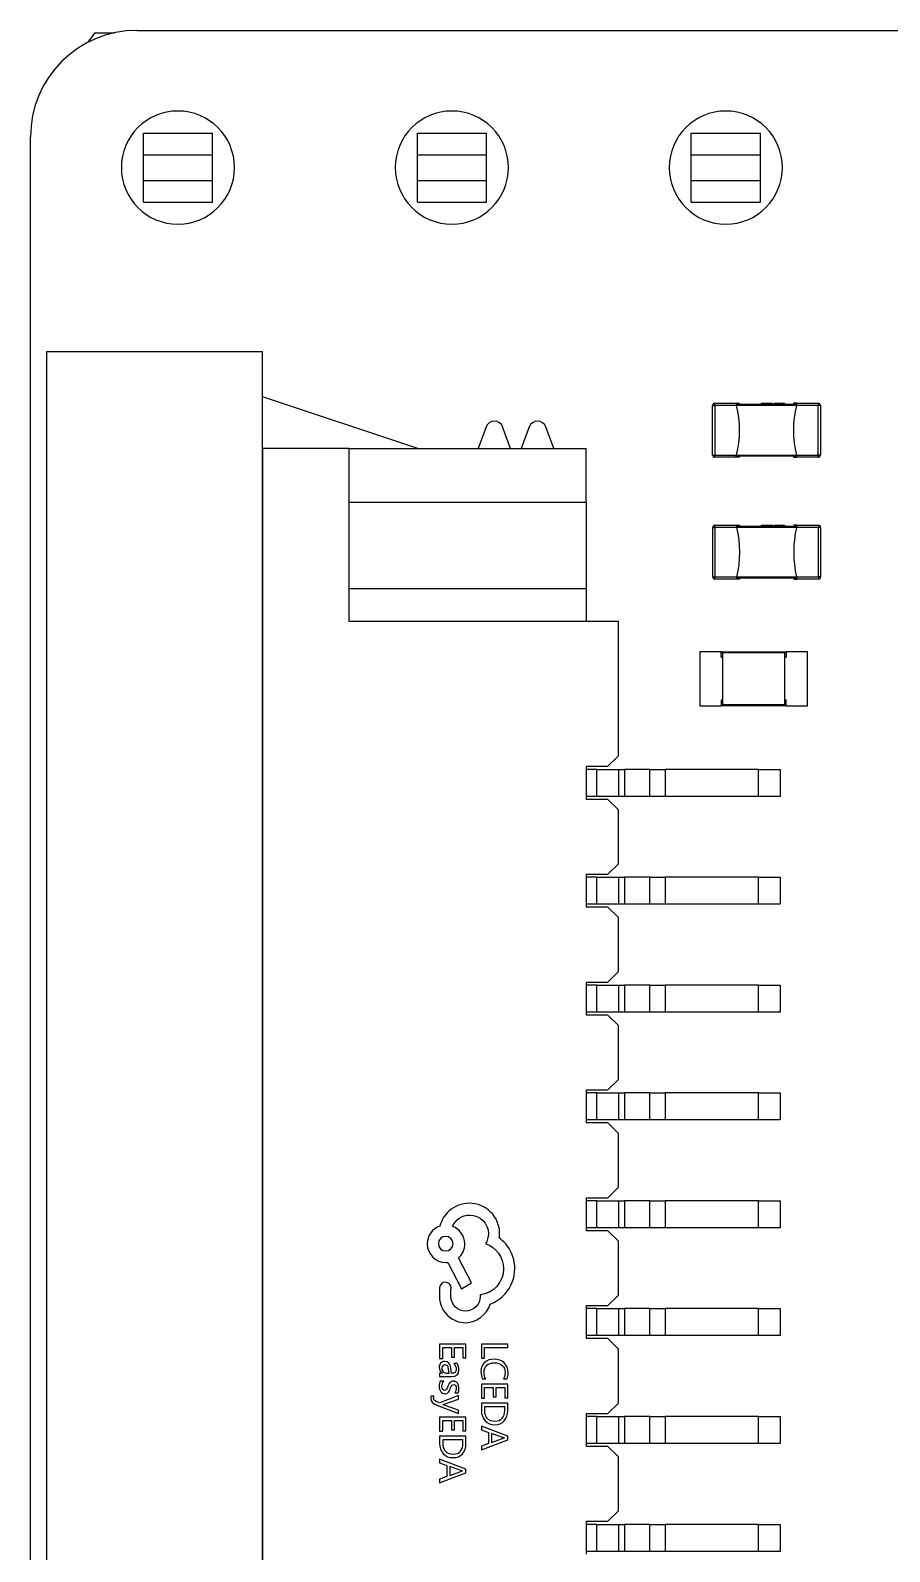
# Model space of a CAD drawing. Header units: millimetres. Extents: x 0 to 297, y 0 to 210.
# Drawn here: x 33.98 to 45.93, y 144.07 to 165.23 of the extents above; entities that cross this region are included whole.
import ezdxf

# ---------------------------------------------------------------- set-up
doc = ezdxf.new("R2010")
doc.units = ezdxf.units.MM

msp = doc.modelspace()

# ---------------------------------------------------------------- linework, layer by layer
at = {"color": 7, "linetype": 'Continuous', "lineweight": 25}
for p, q in [((35.462, 165.226), (135.962, 165.226)), ((34.877, 165.193), (34.775, 165.057)), ((34.877, 165.193), (35.151, 165.193)), ((33.981, 124.745), (33.981, 163.745)), ((35.552, 163.498), (35.552, 163.798)), ((35.552, 163.798), (36.512, 163.798)), ((36.512, 163.498), (36.512, 163.798)), ((39.362, 163.498), (39.362, 163.798)), ((39.362, 163.798), (40.322, 163.798)), ((40.322, 163.498), (40.322, 163.798)), ((43.172, 163.798), (44.132, 163.798)), ((43.172, 163.498), (43.172, 163.798)), ((44.132, 163.498), (44.132, 163.798)), ((35.552, 163.498), (36.512, 163.498)), ((35.552, 163.138), (35.552, 163.498)), ((36.512, 163.138), (36.512, 163.498)), ((39.362, 163.498), (40.322, 163.498)), ((39.362, 163.138), (39.362, 163.498)), ((40.322, 163.138), (40.322, 163.498)), ((43.172, 163.138), (43.172, 163.498)), ((43.172, 163.498), (44.132, 163.498)), ((44.132, 163.138), (44.132, 163.498)), ((35.552, 162.838), (35.552, 163.138)), ((35.552, 163.138), (36.512, 163.138)), ((36.512, 162.838), (36.512, 163.138)), ((39.362, 163.138), (40.322, 163.138)), ((39.362, 162.838), (39.362, 163.138)), ((40.322, 162.838), (40.322, 163.138)), ((43.172, 162.838), (43.172, 163.138)), ((43.172, 163.138), (44.132, 163.138)), ((44.132, 162.838), (44.132, 163.138)), ((35.552, 162.838), (36.512, 162.838)), ((39.362, 162.838), (40.322, 162.838)), ((43.172, 162.838), (44.132, 162.838)), ((34.208, 160.762), (37.208, 160.762)), ((34.208, 127.762), (34.208, 160.762)), ((37.208, 127.762), (37.208, 160.762)), ((39.368, 159.412), (37.208, 160.132)), ((43.468, 160.011), (43.498, 160.011)), ((43.468, 159.321), (43.468, 160.011)), ((43.498, 160.011), (43.498, 160.041)), ((43.498, 160.041), (43.802, 160.041)), ((43.498, 160.011), (43.498, 159.321)), ((43.802, 160.011), (43.498, 160.011)), ((43.796, 160.037), (43.799, 160.037)), ((43.799, 160.026), (43.796, 160.026)), ((43.799, 160.026), (43.799, 160.037)), ((43.802, 160.041), (43.843, 160.041)), ((43.802, 160.026), (44.633, 160.026)), ((44.633, 160.011), (43.802, 160.011)), ((43.843, 160.026), (43.843, 160.041)), ((44.142, 160.041), (44.142, 160.026)), ((44.142, 160.041), (44.153, 160.041)), ((44.153, 160.041), (44.153, 160.026)), ((44.153, 160.041), (44.158, 160.041)), ((44.158, 160.041), (44.158, 160.026)), ((44.158, 160.041), (44.169, 160.041)), ((44.169, 160.041), (44.169, 160.026)), ((44.171, 160.041), (44.171, 160.026)), ((44.176, 160.041), (44.176, 160.026)), ((44.176, 160.041), (44.179, 160.041)), ((44.18, 160.041), (44.18, 160.026)), ((44.18, 160.041), (44.192, 160.041)), ((44.192, 160.041), (44.192, 160.026)), ((44.192, 160.041), (44.196, 160.041)), ((44.196, 160.041), (44.196, 160.026)), ((44.196, 160.041), (44.208, 160.041)), ((44.208, 160.041), (44.208, 160.026)), ((44.208, 160.041), (44.208, 160.041)), ((44.209, 160.041), (44.209, 160.026)), ((44.214, 160.041), (44.214, 160.026)), ((44.225, 160.041), (44.225, 160.026)), ((44.225, 160.041), (44.234, 160.041)), ((44.234, 160.041), (44.234, 160.026)), ((44.234, 160.041), (44.239, 160.041)), ((44.239, 160.041), (44.239, 160.026)), ((44.239, 160.041), (44.24, 160.041)), ((44.24, 160.041), (44.24, 160.026)), ((44.24, 160.041), (44.241, 160.041)), ((44.241, 160.041), (44.241, 160.026)), ((44.241, 160.041), (44.256, 160.041)), ((44.256, 160.041), (44.256, 160.026)), ((44.257, 160.041), (44.257, 160.026)), ((44.257, 160.041), (44.257, 160.041)), ((44.26, 160.041), (44.26, 160.026)), ((44.262, 160.041), (44.262, 160.026)), ((44.27, 160.041), (44.27, 160.026)), ((44.271, 160.041), (44.273, 160.041)), ((44.281, 160.041), (44.281, 160.026)), ((44.282, 160.041), (44.282, 160.041)), ((44.285, 160.041), (44.285, 160.026)), ((44.286, 160.041), (44.286, 160.026)), ((44.286, 160.041), (44.299, 160.041)), ((44.286, 160.041), (44.286, 160.026)), ((44.286, 160.041), (44.286, 160.041)), ((44.299, 160.041), (44.299, 160.026)), ((44.299, 160.041), (44.303, 160.041)), ((44.303, 160.041), (44.303, 160.026)), ((44.327, 160.041), (44.327, 160.026)), ((44.349, 160.041), (44.349, 160.026)), ((44.361, 160.041), (44.361, 160.026)), ((44.39, 160.041), (44.39, 160.026)), ((44.416, 160.041), (44.416, 160.026)), ((44.426, 160.041), (44.426, 160.026)), ((44.431, 160.041), (44.431, 160.026)), ((44.456, 160.041), (44.456, 160.026)), ((44.466, 160.041), (44.466, 160.026)), ((44.593, 160.041), (44.593, 160.026)), ((44.633, 160.041), (44.593, 160.041)), ((44.633, 160.041), (44.938, 160.041)), ((44.938, 160.011), (44.633, 160.011)), ((44.636, 160.037), (44.639, 160.037)), ((44.636, 160.026), (44.636, 160.037)), ((44.639, 160.026), (44.636, 160.026)), ((44.938, 160.041), (44.938, 160.011)), ((44.938, 159.321), (44.938, 160.011)), ((44.968, 160.011), (44.938, 160.011)), ((44.968, 160.011), (44.968, 159.321)), ((40.317, 159.712), (40.208, 159.412)), ((40.658, 159.412), (40.548, 159.712)), ((40.917, 159.712), (40.808, 159.412)), ((41.258, 159.412), (41.148, 159.712)), ((37.208, 159.412), (37.208, 129.112)), ((38.408, 159.412), (37.208, 159.412)), ((38.408, 159.412), (38.408, 157.012)), ((38.408, 159.412), (41.708, 159.412)), ((41.708, 158.662), (41.708, 159.412)), ((43.468, 159.321), (43.498, 159.321)), ((43.498, 159.291), (43.498, 159.321)), ((43.498, 159.321), (43.802, 159.321)), ((43.796, 159.306), (43.799, 159.306)), ((43.799, 159.306), (43.799, 159.295)), ((43.802, 159.321), (44.633, 159.321)), ((44.633, 159.306), (43.802, 159.306)), ((43.843, 159.291), (43.843, 159.306)), ((44.593, 159.306), (44.593, 159.291)), ((44.633, 159.321), (44.938, 159.321)), ((44.636, 159.306), (44.639, 159.306)), ((44.636, 159.306), (44.636, 159.295)), ((44.938, 159.321), (44.938, 159.291)), ((44.968, 159.321), (44.938, 159.321)), ((43.802, 159.291), (43.498, 159.291)), ((43.799, 159.295), (43.796, 159.295)), ((43.843, 159.291), (43.802, 159.291)), ((44.593, 159.291), (44.633, 159.291)), ((44.938, 159.291), (44.633, 159.291)), ((44.639, 159.295), (44.636, 159.295)), ((38.408, 158.662), (38.408, 157.462)), ((41.708, 158.662), (38.408, 158.662)), ((41.708, 158.662), (41.708, 157.462)), ((43.471, 157.625), (43.471, 158.315)), ((43.471, 158.315), (43.501, 158.315)), ((43.501, 158.315), (43.501, 158.345)), ((43.501, 158.345), (43.806, 158.345)), ((43.501, 158.315), (43.501, 157.625)), ((43.806, 158.315), (43.501, 158.315)), ((43.8, 158.341), (43.802, 158.341)), ((43.802, 158.33), (43.8, 158.33)), ((43.802, 158.33), (43.802, 158.341)), ((43.806, 158.345), (43.846, 158.345)), ((43.806, 158.33), (44.636, 158.33)), ((44.636, 158.315), (43.806, 158.315)), ((43.846, 158.33), (43.846, 158.345)), ((44.145, 158.345), (44.145, 158.33)), ((44.145, 158.345), (44.157, 158.345)), ((44.157, 158.345), (44.157, 158.33)), ((44.157, 158.345), (44.161, 158.345)), ((44.161, 158.345), (44.161, 158.33)), ((44.161, 158.345), (44.173, 158.345)), ((44.173, 158.345), (44.173, 158.33)), ((44.175, 158.345), (44.175, 158.33)), ((44.179, 158.345), (44.179, 158.33)), ((44.179, 158.345), (44.183, 158.345)), ((44.184, 158.345), (44.184, 158.33)), ((44.184, 158.345), (44.195, 158.345)), ((44.195, 158.345), (44.195, 158.33)), ((44.195, 158.345), (44.199, 158.345)), ((44.199, 158.345), (44.199, 158.33)), ((44.199, 158.345), (44.211, 158.345)), ((44.211, 158.345), (44.211, 158.33)), ((44.211, 158.345), (44.212, 158.345)), ((44.213, 158.345), (44.213, 158.33)), ((44.217, 158.345), (44.217, 158.33)), ((44.229, 158.345), (44.229, 158.33)), ((44.229, 158.345), (44.238, 158.345)), ((44.238, 158.345), (44.238, 158.33)), ((44.238, 158.345), (44.242, 158.345)), ((44.242, 158.345), (44.242, 158.33)), ((44.242, 158.345), (44.243, 158.345)), ((44.243, 158.345), (44.243, 158.33)), ((44.243, 158.345), (44.244, 158.345)), ((44.244, 158.345), (44.244, 158.33)), ((44.244, 158.345), (44.26, 158.345)), ((44.26, 158.345), (44.26, 158.33)), ((44.26, 158.345), (44.261, 158.345)), ((44.261, 158.345), (44.261, 158.33)), ((44.263, 158.345), (44.263, 158.33)), ((44.266, 158.345), (44.266, 158.33)), ((44.273, 158.345), (44.273, 158.33)), ((44.275, 158.345), (44.276, 158.345)), ((44.284, 158.345), (44.284, 158.33)), ((44.286, 158.345), (44.286, 158.345)), ((44.289, 158.345), (44.289, 158.33)), ((44.29, 158.345), (44.29, 158.33)), ((44.29, 158.345), (44.302, 158.345)), ((44.29, 158.345), (44.29, 158.33)), ((44.29, 158.345), (44.29, 158.345)), ((44.302, 158.345), (44.302, 158.33)), ((44.302, 158.345), (44.306, 158.345)), ((44.306, 158.345), (44.306, 158.33)), ((44.331, 158.345), (44.331, 158.33)), ((44.352, 158.345), (44.352, 158.33)), ((44.364, 158.345), (44.364, 158.33)), ((44.394, 158.345), (44.394, 158.33)), ((44.42, 158.345), (44.42, 158.33)), ((44.429, 158.345), (44.429, 158.33)), ((44.434, 158.345), (44.434, 158.33)), ((44.459, 158.345), (44.459, 158.33)), ((44.469, 158.345), (44.469, 158.33)), ((44.596, 158.345), (44.596, 158.33)), ((44.636, 158.345), (44.596, 158.345)), ((44.636, 158.345), (44.941, 158.345)), ((44.941, 158.315), (44.636, 158.315)), ((44.64, 158.341), (44.643, 158.341)), ((44.64, 158.33), (44.64, 158.341)), ((44.643, 158.33), (44.64, 158.33)), ((44.941, 158.345), (44.941, 158.315)), ((44.941, 157.625), (44.941, 158.315)), ((44.971, 158.315), (44.941, 158.315)), ((44.971, 158.315), (44.971, 157.625)), ((43.471, 157.625), (43.501, 157.625)), ((43.501, 157.595), (43.501, 157.625)), ((43.501, 157.625), (43.806, 157.625)), ((43.8, 157.61), (43.802, 157.61)), ((43.802, 157.61), (43.802, 157.599)), ((43.806, 157.625), (44.636, 157.625)), ((44.636, 157.61), (43.806, 157.61)), ((43.846, 157.595), (43.846, 157.61)), ((44.596, 157.61), (44.596, 157.595)), ((44.636, 157.625), (44.941, 157.625)), ((44.64, 157.61), (44.643, 157.61)), ((44.64, 157.61), (44.64, 157.599)), ((44.971, 157.625), (44.941, 157.625)), ((44.941, 157.625), (44.941, 157.595)), ((41.708, 157.462), (38.408, 157.462)), ((41.708, 157.462), (41.708, 157.012)), ((43.806, 157.595), (43.501, 157.595)), ((43.802, 157.599), (43.8, 157.599)), ((43.846, 157.595), (43.806, 157.595)), ((44.596, 157.595), (44.636, 157.595)), ((44.941, 157.595), (44.636, 157.595)), ((44.643, 157.599), (44.64, 157.599)), ((38.408, 157.012), (42.158, 157.012)), ((42.158, 155.137), (42.158, 157.012)), ((43.589, 156.585), (43.289, 156.585)), ((43.289, 156.585), (43.289, 155.835)), ((43.589, 156.585), (43.604, 156.57)), ((43.589, 156.585), (44.489, 156.585)), ((43.589, 156.51), (43.589, 156.585)), ((43.604, 156.57), (43.604, 155.85)), ((44.474, 156.57), (43.604, 156.57)), ((44.474, 156.57), (44.489, 156.585)), ((44.474, 155.85), (44.474, 156.57)), ((44.489, 156.585), (44.489, 156.51)), ((44.789, 156.585), (44.489, 156.585)), ((44.789, 155.835), (44.789, 156.585)), ((43.589, 156.51), (43.596, 156.51)), ((44.481, 156.51), (44.489, 156.51)), ((43.289, 155.835), (43.589, 155.835)), ((43.589, 155.91), (43.589, 155.835)), ((43.596, 155.91), (43.589, 155.91)), ((43.589, 155.835), (43.604, 155.85)), ((44.489, 155.835), (43.589, 155.835)), ((43.604, 155.85), (44.474, 155.85)), ((43.751, 155.834), (43.751, 155.835)), ((43.772, 155.834), (43.772, 155.835)), ((43.822, 155.834), (43.822, 155.835)), ((43.832, 155.834), (43.832, 155.835)), ((43.851, 155.834), (43.851, 155.835)), ((43.903, 155.834), (43.903, 155.835)), ((43.962, 155.834), (43.962, 155.835)), ((43.985, 155.834), (43.985, 155.835)), ((44.028, 155.834), (44.028, 155.835)), ((44.077, 155.834), (44.077, 155.835)), ((44.078, 155.834), (44.077, 155.834)), ((44.078, 155.834), (44.078, 155.835)), ((44.078, 155.834), (44.078, 155.835)), ((44.078, 155.834), (44.078, 155.835)), ((44.078, 155.834), (44.078, 155.834)), ((44.086, 155.834), (44.078, 155.834)), ((44.078, 155.834), (44.078, 155.834)), ((44.086, 155.834), (44.086, 155.835)), ((44.11, 155.834), (44.086, 155.834)), ((44.11, 155.834), (44.11, 155.835)), ((44.113, 155.834), (44.113, 155.835)), ((44.122, 155.834), (44.122, 155.835)), ((44.14, 155.834), (44.137, 155.834)), ((44.144, 155.834), (44.144, 155.835)), ((44.159, 155.834), (44.159, 155.835)), ((44.163, 155.835), (44.163, 155.834)), ((44.163, 155.834), (44.163, 155.835)), ((44.163, 155.834), (44.163, 155.835)), ((44.163, 155.834), (44.163, 155.835)), ((44.168, 155.834), (44.168, 155.835)), ((44.17, 155.834), (44.168, 155.834)), ((44.17, 155.834), (44.17, 155.835)), ((44.171, 155.834), (44.17, 155.834)), ((44.171, 155.834), (44.171, 155.835)), ((44.202, 155.834), (44.171, 155.834)), ((44.202, 155.834), (44.202, 155.835)), ((44.203, 155.834), (44.202, 155.834)), ((44.203, 155.834), (44.203, 155.835)), ((44.205, 155.834), (44.203, 155.834)), ((44.205, 155.834), (44.205, 155.835)), ((44.215, 155.834), (44.205, 155.834)), ((44.215, 155.834), (44.215, 155.835)), ((44.215, 155.834), (44.215, 155.835)), ((44.215, 155.834), (44.215, 155.834)), ((44.233, 155.834), (44.215, 155.834)), ((44.233, 155.834), (44.233, 155.835)), ((44.238, 155.834), (44.233, 155.834)), ((44.256, 155.834), (44.256, 155.835)), ((44.265, 155.834), (44.265, 155.835)), ((44.268, 155.834), (44.266, 155.834)), ((44.268, 155.834), (44.268, 155.835)), ((44.291, 155.834), (44.268, 155.834)), ((44.291, 155.834), (44.291, 155.835)), ((44.3, 155.834), (44.291, 155.834)), ((44.3, 155.834), (44.3, 155.835)), ((44.323, 155.834), (44.3, 155.834)), ((44.323, 155.834), (44.323, 155.835)), ((44.331, 155.834), (44.331, 155.835)), ((44.34, 155.834), (44.34, 155.835)), ((44.343, 155.834), (44.343, 155.835)), ((44.367, 155.834), (44.343, 155.834)), ((44.367, 155.834), (44.367, 155.835)), ((44.376, 155.834), (44.367, 155.834)), ((44.376, 155.834), (44.376, 155.835)), ((44.398, 155.834), (44.376, 155.834)), ((44.398, 155.834), (44.398, 155.835)), ((44.474, 155.85), (44.489, 155.835)), ((44.489, 155.91), (44.481, 155.91)), ((44.489, 155.835), (44.489, 155.91)), ((44.489, 155.835), (44.789, 155.835)), ((42.008, 154.987), (42.158, 155.137)), ((42.008, 154.987), (41.708, 154.987)), ((41.708, 154.987), (41.708, 154.537)), ((41.858, 154.949), (41.708, 154.949)), ((41.858, 154.574), (41.858, 154.949)), ((41.858, 154.949), (42.158, 154.949)), ((42.158, 154.949), (42.158, 154.574)), ((42.158, 154.949), (42.245, 154.949)), ((42.245, 154.949), (42.245, 154.574)), ((42.595, 154.949), (42.245, 154.949)), ((42.595, 154.574), (42.595, 154.949)), ((42.595, 154.949), (42.807, 154.949)), ((42.807, 154.949), (42.807, 154.574)), ((44.108, 154.949), (42.807, 154.949)), ((44.108, 154.574), (44.108, 154.949)), ((44.108, 154.949), (44.408, 154.949)), ((44.408, 154.949), (44.408, 154.574)), ((41.858, 154.574), (41.708, 154.574)), ((41.708, 154.537), (42.008, 154.537)), ((42.158, 154.574), (41.858, 154.574)), ((42.158, 154.387), (42.008, 154.537)), ((42.245, 154.574), (42.158, 154.574)), ((42.595, 154.574), (42.245, 154.574)), ((42.807, 154.574), (42.595, 154.574)), ((44.108, 154.574), (42.807, 154.574)), ((44.408, 154.574), (44.108, 154.574)), ((42.158, 153.637), (42.158, 154.387)), ((42.008, 153.487), (42.158, 153.637)), ((42.008, 153.487), (41.708, 153.487)), ((41.708, 153.487), (41.708, 153.037)), ((41.858, 153.449), (41.708, 153.449)), ((41.858, 153.074), (41.858, 153.449)), ((41.858, 153.449), (42.158, 153.449)), ((42.158, 153.449), (42.158, 153.074)), ((42.158, 153.449), (42.245, 153.449)), ((42.245, 153.449), (42.245, 153.074)), ((42.595, 153.449), (42.245, 153.449)), ((42.595, 153.074), (42.595, 153.449)), ((42.595, 153.449), (42.807, 153.449)), ((42.807, 153.449), (42.807, 153.074)), ((44.108, 153.449), (42.807, 153.449)), ((44.108, 153.074), (44.108, 153.449)), ((44.108, 153.449), (44.408, 153.449)), ((44.408, 153.449), (44.408, 153.074)), ((41.858, 153.074), (41.708, 153.074)), ((41.708, 153.037), (42.008, 153.037)), ((42.158, 153.074), (41.858, 153.074)), ((42.158, 152.887), (42.008, 153.037)), ((42.245, 153.074), (42.158, 153.074)), ((42.595, 153.074), (42.245, 153.074)), ((42.807, 153.074), (42.595, 153.074)), ((44.108, 153.074), (42.807, 153.074)), ((44.408, 153.074), (44.108, 153.074)), ((42.158, 152.137), (42.158, 152.887)), ((42.008, 151.987), (42.158, 152.137)), ((42.008, 151.987), (41.708, 151.987)), ((41.708, 151.987), (41.708, 151.537)), ((41.858, 151.949), (41.708, 151.949)), ((41.858, 151.574), (41.858, 151.949)), ((41.858, 151.949), (42.158, 151.949)), ((42.158, 151.949), (42.158, 151.574)), ((42.158, 151.949), (42.245, 151.949)), ((42.245, 151.949), (42.245, 151.574)), ((42.595, 151.949), (42.245, 151.949)), ((42.595, 151.574), (42.595, 151.949)), ((42.595, 151.949), (42.807, 151.949)), ((42.807, 151.949), (42.807, 151.574)), ((44.108, 151.949), (42.807, 151.949)), ((44.108, 151.574), (44.108, 151.949)), ((44.108, 151.949), (44.408, 151.949)), ((44.408, 151.949), (44.408, 151.574)), ((41.858, 151.574), (41.708, 151.574)), ((41.708, 151.537), (42.008, 151.537)), ((42.158, 151.574), (41.858, 151.574)), ((42.158, 151.387), (42.008, 151.537)), ((42.245, 151.574), (42.158, 151.574)), ((42.595, 151.574), (42.245, 151.574)), ((42.807, 151.574), (42.595, 151.574)), ((44.108, 151.574), (42.807, 151.574)), ((44.408, 151.574), (44.108, 151.574)), ((42.158, 150.637), (42.158, 151.387)), ((42.008, 150.487), (42.158, 150.637)), ((42.008, 150.487), (41.708, 150.487)), ((41.708, 150.487), (41.708, 150.037)), ((41.858, 150.449), (41.708, 150.449)), ((41.858, 150.074), (41.858, 150.449)), ((41.858, 150.449), (42.158, 150.449)), ((42.158, 150.449), (42.158, 150.074)), ((42.158, 150.449), (42.245, 150.449)), ((42.245, 150.449), (42.245, 150.074)), ((42.595, 150.449), (42.245, 150.449)), ((42.595, 150.074), (42.595, 150.449)), ((42.595, 150.449), (42.807, 150.449)), ((42.807, 150.449), (42.807, 150.074)), ((44.108, 150.449), (42.807, 150.449)), ((44.108, 150.074), (44.108, 150.449)), ((44.108, 150.449), (44.408, 150.449)), ((44.408, 150.449), (44.408, 150.074)), ((41.858, 150.074), (41.708, 150.074)), ((41.708, 150.037), (42.008, 150.037)), ((42.158, 150.074), (41.858, 150.074)), ((42.158, 149.887), (42.008, 150.037)), ((42.245, 150.074), (42.158, 150.074)), ((42.595, 150.074), (42.245, 150.074)), ((42.807, 150.074), (42.595, 150.074)), ((44.108, 150.074), (42.807, 150.074)), ((44.408, 150.074), (44.108, 150.074)), ((42.158, 149.137), (42.158, 149.887)), ((42.008, 148.987), (41.708, 148.987)), ((41.708, 148.987), (41.708, 148.537)), ((41.858, 148.949), (41.708, 148.949)), ((41.858, 148.574), (41.858, 148.949)), ((41.858, 148.949), (42.158, 148.949)), ((42.008, 148.987), (42.158, 149.137)), ((42.158, 148.949), (42.158, 148.574)), ((42.158, 148.949), (42.245, 148.949)), ((42.245, 148.949), (42.245, 148.574)), ((42.595, 148.949), (42.245, 148.949)), ((42.595, 148.574), (42.595, 148.949)), ((42.595, 148.949), (42.807, 148.949)), ((42.807, 148.949), (42.807, 148.574)), ((44.108, 148.949), (42.807, 148.949)), ((44.108, 148.574), (44.108, 148.949)), ((44.108, 148.949), (44.408, 148.949)), ((44.408, 148.949), (44.408, 148.574)), ((41.858, 148.574), (41.708, 148.574)), ((41.708, 148.537), (42.008, 148.537)), ((42.158, 148.574), (41.858, 148.574)), ((42.158, 148.387), (42.008, 148.537)), ((42.245, 148.574), (42.158, 148.574)), ((42.595, 148.574), (42.245, 148.574)), ((42.807, 148.574), (42.595, 148.574)), ((44.108, 148.574), (42.807, 148.574)), ((44.408, 148.574), (44.108, 148.574)), ((42.158, 147.637), (42.158, 148.387)), ((39.759, 148.09), (39.785, 148.09)), ((39.785, 148.09), (39.978, 147.725)), ((40.116, 147.806), (39.934, 148.155)), ((39.671, 147.741), (39.671, 147.588)), ((39.829, 147.603), (39.829, 147.72)), ((39.978, 147.725), (40.116, 147.806)), ((40.236, 147.64), (40.236, 147.619)), ((42.008, 147.487), (41.708, 147.487)), ((41.708, 147.487), (41.708, 147.037)), ((42.008, 147.487), (42.158, 147.637)), ((41.858, 147.449), (41.708, 147.449)), ((41.858, 147.074), (41.858, 147.449)), ((41.858, 147.449), (42.158, 147.449)), ((42.158, 147.449), (42.158, 147.074)), ((42.158, 147.449), (42.245, 147.449)), ((42.245, 147.449), (42.245, 147.074)), ((42.595, 147.449), (42.245, 147.449)), ((42.595, 147.074), (42.595, 147.449)), ((42.595, 147.449), (42.807, 147.449)), ((42.807, 147.449), (42.807, 147.074)), ((44.108, 147.449), (42.807, 147.449)), ((44.108, 147.074), (44.108, 147.449)), ((44.108, 147.449), (44.408, 147.449)), ((44.408, 147.449), (44.408, 147.074)), ((41.858, 147.074), (41.708, 147.074)), ((41.708, 147.037), (42.008, 147.037)), ((42.158, 147.074), (41.858, 147.074)), ((42.158, 146.887), (42.008, 147.037)), ((42.245, 147.074), (42.158, 147.074)), ((42.595, 147.074), (42.245, 147.074)), ((42.807, 147.074), (42.595, 147.074)), ((44.108, 147.074), (42.807, 147.074)), ((44.408, 147.074), (44.108, 147.074)), ((39.672, 146.955), (39.672, 146.758)), ((40.038, 146.955), (39.672, 146.955)), ((39.714, 146.907), (39.837, 146.907)), ((39.714, 146.758), (39.714, 146.907)), ((39.837, 146.907), (39.837, 146.776)), ((39.879, 146.907), (39.996, 146.907)), ((39.879, 146.776), (39.879, 146.907)), ((39.996, 146.907), (39.996, 146.766)), ((40.038, 146.766), (40.038, 146.955)), ((40.253, 146.955), (40.253, 146.762)), ((40.619, 146.955), (40.253, 146.955)), ((40.294, 146.907), (40.619, 146.907)), ((40.294, 146.762), (40.294, 146.907)), ((40.619, 146.907), (40.619, 146.955)), ((42.158, 146.137), (42.158, 146.887)), ((39.672, 146.758), (39.714, 146.758)), ((39.803, 146.55), (39.795, 146.611)), ((39.838, 146.55), (39.827, 146.627)), ((39.837, 146.776), (39.879, 146.776)), ((39.915, 146.688), (39.871, 146.688)), ((39.996, 146.766), (40.038, 146.766)), ((40.253, 146.762), (40.294, 146.762)), ((39.672, 146.55), (39.672, 146.504)), ((39.712, 146.55), (39.672, 146.55)), ((39.672, 146.504), (39.84, 146.504)), ((39.729, 146.442), (39.681, 146.442)), ((39.712, 146.551), (39.712, 146.55)), ((39.778, 146.55), (39.803, 146.55)), ((40.253, 146.399), (40.253, 146.202)), ((40.619, 146.399), (40.253, 146.399)), ((40.268, 146.472), (40.313, 146.472)), ((40.561, 146.472), (40.61, 146.472)), ((40.619, 146.211), (40.619, 146.399)), ((39.593, 146.232), (39.553, 146.232)), ((39.933, 146.241), (39.673, 146.139)), ((39.737, 146.122), (39.933, 146.19)), ((39.883, 146.278), (39.928, 146.278)), ((39.933, 146.19), (39.933, 146.241)), ((40.253, 146.202), (40.294, 146.202)), ((40.294, 146.202), (40.294, 146.352)), ((40.294, 146.352), (40.418, 146.352)), ((40.418, 146.352), (40.418, 146.221)), ((40.418, 146.221), (40.46, 146.221)), ((40.46, 146.221), (40.46, 146.352)), ((40.46, 146.352), (40.577, 146.352)), ((40.577, 146.352), (40.577, 146.211)), ((40.577, 146.211), (40.619, 146.211)), ((39.673, 146.139), (39.625, 146.159)), ((39.633, 146.109), (39.933, 145.99)), ((39.715, 146.116), (39.737, 146.122)), ((39.715, 146.115), (39.715, 146.116)), ((39.933, 146.038), (39.737, 146.109)), ((39.933, 145.99), (39.933, 146.038)), ((40.619, 146.133), (40.253, 146.133)), ((40.253, 146.133), (40.253, 146.032)), ((40.577, 146.086), (40.294, 146.086)), ((40.294, 146.086), (40.294, 146.033)), ((40.577, 146.031), (40.577, 146.086)), ((40.619, 146.029), (40.619, 146.133)), ((42.008, 145.987), (41.708, 145.987)), ((41.708, 145.987), (41.708, 145.537)), ((42.008, 145.987), (42.158, 146.137)), ((39.672, 145.941), (39.672, 145.744)), ((40.038, 145.941), (39.672, 145.941)), ((39.714, 145.894), (39.837, 145.894)), ((39.714, 145.744), (39.714, 145.894)), ((39.837, 145.894), (39.837, 145.763)), ((39.837, 145.763), (39.879, 145.763)), ((39.879, 145.763), (39.879, 145.894)), ((39.879, 145.894), (39.996, 145.894)), ((39.996, 145.894), (39.996, 145.752)), ((40.038, 145.752), (40.038, 145.941)), ((40.253, 145.815), (40.253, 145.763)), ((40.619, 145.675), (40.253, 145.815)), ((40.253, 145.763), (40.353, 145.727)), ((41.858, 145.949), (41.708, 145.949)), ((41.858, 145.574), (41.858, 145.949)), ((41.858, 145.949), (42.158, 145.949)), ((42.158, 145.949), (42.158, 145.574)), ((42.158, 145.949), (42.245, 145.949)), ((42.245, 145.949), (42.245, 145.574)), ((42.595, 145.949), (42.245, 145.949)), ((42.595, 145.574), (42.595, 145.949)), ((42.595, 145.949), (42.807, 145.949)), ((42.807, 145.949), (42.807, 145.574)), ((44.108, 145.949), (42.807, 145.949)), ((44.108, 145.574), (44.108, 145.949)), ((44.108, 145.949), (44.408, 145.949)), ((44.408, 145.949), (44.408, 145.574)), ((39.672, 145.744), (39.714, 145.744)), ((39.672, 145.675), (39.672, 145.574)), ((40.038, 145.675), (39.672, 145.675)), ((39.714, 145.627), (39.714, 145.574)), ((39.996, 145.627), (39.714, 145.627)), ((39.996, 145.752), (40.038, 145.752)), ((39.996, 145.572), (39.996, 145.627)), ((40.038, 145.57), (40.038, 145.675)), ((40.253, 145.485), (40.619, 145.625)), ((40.353, 145.575), (40.253, 145.538)), ((40.353, 145.727), (40.353, 145.575)), ((40.546, 145.658), (40.394, 145.712)), ((40.394, 145.712), (40.394, 145.59)), ((40.394, 145.59), (40.546, 145.645)), ((40.572, 145.651), (40.572, 145.652)), ((40.619, 145.625), (40.619, 145.675)), ((41.858, 145.574), (41.708, 145.574)), ((42.158, 145.574), (41.858, 145.574)), ((42.245, 145.574), (42.158, 145.574)), ((42.595, 145.574), (42.245, 145.574)), ((42.807, 145.574), (42.595, 145.574)), ((44.108, 145.574), (42.807, 145.574)), ((44.408, 145.574), (44.108, 145.574)), ((40.038, 145.217), (39.672, 145.356)), ((39.672, 145.356), (39.672, 145.304)), ((40.253, 145.538), (40.253, 145.485)), ((41.708, 145.537), (42.008, 145.537)), ((42.158, 145.387), (42.008, 145.537)), ((42.158, 144.637), (42.158, 145.387)), ((39.672, 145.304), (39.772, 145.269)), ((39.672, 145.027), (40.038, 145.166)), ((39.772, 145.269), (39.772, 145.117)), ((39.966, 145.199), (39.813, 145.254)), ((39.813, 145.254), (39.813, 145.131)), ((39.813, 145.131), (39.966, 145.186)), ((39.991, 145.192), (39.991, 145.193)), ((40.038, 145.166), (40.038, 145.217)), ((39.772, 145.117), (39.672, 145.079)), ((39.672, 145.079), (39.672, 145.027)), ((42.008, 144.487), (42.158, 144.637)), ((42.008, 144.487), (41.708, 144.487)), ((41.708, 144.487), (41.708, 144.037)), ((41.858, 144.449), (41.708, 144.449)), ((41.858, 144.074), (41.858, 144.449)), ((41.858, 144.449), (42.158, 144.449)), ((42.158, 144.449), (42.158, 144.074)), ((42.158, 144.449), (42.245, 144.449)), ((42.245, 144.449), (42.245, 144.074)), ((42.595, 144.449), (42.245, 144.449)), ((42.595, 144.074), (42.595, 144.449)), ((42.595, 144.449), (42.807, 144.449)), ((42.807, 144.449), (42.807, 144.074)), ((44.108, 144.449), (42.807, 144.449)), ((44.108, 144.074), (44.108, 144.449)), ((44.108, 144.449), (44.408, 144.449)), ((44.408, 144.449), (44.408, 144.074)), ((41.858, 144.074), (41.708, 144.074)), ((42.158, 144.074), (41.858, 144.074)), ((42.245, 144.074), (42.158, 144.074)), ((42.595, 144.074), (42.245, 144.074)), ((42.807, 144.074), (42.595, 144.074)), ((44.108, 144.074), (42.807, 144.074)), ((44.408, 144.074), (44.108, 144.074))]:
    msp.add_line(p, q, dxfattribs=at)
for centre, radius, start, end in [((35.462, 163.745), 1.481, 90, 180), ((36.032, 163.318), 0.787, 0, 180), ((39.842, 163.318), 0.787, 0, 180), ((43.652, 163.318), 0.787, 0, 180), ((36.032, 163.318), 0.787, 180, 0), ((39.842, 163.318), 0.787, 180, 0), ((43.652, 163.318), 0.787, 180, 0), ((43.498, 160.011), 0.03, 90, 180), ((42.343, 159.666), 1.5, 346.7029, 13.2971), ((46.093, 159.666), 1.5, 166.7029, 193.2971), ((44.938, 160.011), 0.03, 0, 90), ((40.433, 159.67), 0.123, 20, 160), ((41.033, 159.67), 0.123, 20, 160), ((43.498, 159.321), 0.03, 180, 270), ((44.938, 159.321), 0.03, 270, 0), ((43.501, 158.315), 0.03, 90, 180), ((42.346, 157.97), 1.5, 346.7029, 13.2971), ((46.096, 157.97), 1.5, 166.7029, 193.2971), ((44.941, 158.315), 0.03, 0, 90), ((43.501, 157.625), 0.03, 180, 270), ((44.941, 157.625), 0.03, 270, 0)]:
    msp.add_arc(centre, radius, start, end, dxfattribs=at)
for points in [[(43.797, 160.033), (43.797, 160.034), (43.796, 160.036), (43.796, 160.037)], [(43.796, 160.026), (43.796, 160.029), (43.797, 160.031), (43.797, 160.033)], [(43.797, 160.033), (43.798, 160.03), (43.798, 160.028), (43.799, 160.026)], [(43.799, 160.037), (43.8, 160.04), (43.801, 160.041), (43.802, 160.041)], [(43.802, 160.011), (43.801, 160.017), (43.8, 160.022), (43.799, 160.026)], [(43.8, 160.022), (43.801, 160.025), (43.801, 160.026), (43.802, 160.026)], [(44.171, 160.041), (44.171, 160.041), (44.173, 160.041), (44.176, 160.041)], [(44.209, 160.041), (44.209, 160.041), (44.211, 160.041), (44.214, 160.041)], [(44.214, 160.041), (44.217, 160.041), (44.221, 160.041), (44.225, 160.041)], [(44.257, 160.041), (44.259, 160.041), (44.26, 160.041), (44.26, 160.041)], [(44.262, 160.041), (44.264, 160.041), (44.267, 160.041), (44.27, 160.041)], [(44.27, 160.041), (44.274, 160.041), (44.278, 160.041), (44.281, 160.041)], [(44.281, 160.041), (44.284, 160.041), (44.285, 160.041), (44.285, 160.041)], [(44.327, 160.041), (44.328, 160.041), (44.337, 160.041), (44.349, 160.041)], [(44.349, 160.041), (44.351, 160.041), (44.355, 160.041), (44.361, 160.041)], [(44.361, 160.041), (44.369, 160.041), (44.379, 160.041), (44.39, 160.041)], [(44.39, 160.041), (44.4, 160.041), (44.409, 160.041), (44.416, 160.041)], [(44.416, 160.041), (44.42, 160.041), (44.423, 160.041), (44.426, 160.041)], [(44.426, 160.041), (44.427, 160.041), (44.429, 160.041), (44.431, 160.041)], [(44.431, 160.041), (44.44, 160.041), (44.449, 160.041), (44.456, 160.041)], [(44.456, 160.041), (44.462, 160.041), (44.466, 160.041), (44.466, 160.041)], [(44.636, 160.037), (44.635, 160.04), (44.634, 160.041), (44.633, 160.041)], [(44.633, 160.011), (44.634, 160.017), (44.635, 160.022), (44.636, 160.026)], [(44.633, 160.026), (44.634, 160.026), (44.635, 160.025), (44.635, 160.022)], [(44.636, 160.026), (44.637, 160.028), (44.637, 160.03), (44.638, 160.033)], [(44.638, 160.033), (44.638, 160.034), (44.639, 160.036), (44.639, 160.037)], [(44.639, 160.026), (44.639, 160.029), (44.638, 160.031), (44.638, 160.033)], [(43.797, 159.3), (43.797, 159.302), (43.796, 159.304), (43.796, 159.306)], [(43.796, 159.295), (43.796, 159.297), (43.797, 159.298), (43.797, 159.3)], [(43.797, 159.3), (43.798, 159.302), (43.798, 159.304), (43.799, 159.306)], [(43.799, 159.306), (43.8, 159.311), (43.801, 159.316), (43.802, 159.321)], [(43.802, 159.306), (43.801, 159.306), (43.801, 159.308), (43.8, 159.311)], [(44.636, 159.306), (44.635, 159.311), (44.634, 159.316), (44.633, 159.321)], [(44.635, 159.311), (44.635, 159.308), (44.634, 159.306), (44.633, 159.306)], [(44.636, 159.306), (44.637, 159.304), (44.637, 159.302), (44.638, 159.3)], [(44.638, 159.3), (44.638, 159.302), (44.639, 159.304), (44.639, 159.306)], [(44.639, 159.295), (44.639, 159.297), (44.638, 159.298), (44.638, 159.3)], [(43.802, 159.291), (43.801, 159.291), (43.8, 159.293), (43.799, 159.295)], [(44.633, 159.291), (44.634, 159.291), (44.635, 159.293), (44.636, 159.295)], [(43.801, 158.336), (43.8, 158.338), (43.8, 158.339), (43.8, 158.341)], [(43.8, 158.33), (43.8, 158.332), (43.8, 158.334), (43.801, 158.336)], [(43.801, 158.336), (43.801, 158.334), (43.802, 158.332), (43.802, 158.33)], [(43.802, 158.341), (43.803, 158.343), (43.805, 158.345), (43.806, 158.345)], [(43.806, 158.315), (43.805, 158.32), (43.803, 158.325), (43.802, 158.33)], [(43.803, 158.325), (43.804, 158.328), (43.805, 158.33), (43.806, 158.33)], [(44.175, 158.345), (44.175, 158.345), (44.176, 158.345), (44.179, 158.345)], [(44.213, 158.345), (44.213, 158.345), (44.214, 158.345), (44.217, 158.345)], [(44.217, 158.345), (44.22, 158.345), (44.224, 158.345), (44.229, 158.345)], [(44.261, 158.345), (44.262, 158.345), (44.263, 158.345), (44.263, 158.345)], [(44.266, 158.345), (44.268, 158.345), (44.27, 158.345), (44.273, 158.345)], [(44.273, 158.345), (44.278, 158.345), (44.281, 158.345), (44.284, 158.345)], [(44.284, 158.345), (44.287, 158.345), (44.289, 158.345), (44.289, 158.345)], [(44.331, 158.345), (44.331, 158.345), (44.34, 158.345), (44.352, 158.345)], [(44.352, 158.345), (44.355, 158.345), (44.359, 158.345), (44.364, 158.345)], [(44.364, 158.345), (44.372, 158.345), (44.383, 158.345), (44.394, 158.345)], [(44.394, 158.345), (44.403, 158.345), (44.412, 158.345), (44.42, 158.345)], [(44.42, 158.345), (44.423, 158.345), (44.426, 158.345), (44.429, 158.345)], [(44.429, 158.345), (44.431, 158.345), (44.433, 158.345), (44.434, 158.345)], [(44.434, 158.345), (44.444, 158.345), (44.452, 158.345), (44.459, 158.345)], [(44.459, 158.345), (44.466, 158.345), (44.469, 158.345), (44.469, 158.345)], [(44.64, 158.341), (44.639, 158.343), (44.638, 158.345), (44.636, 158.345)], [(44.636, 158.315), (44.638, 158.32), (44.639, 158.325), (44.64, 158.33)], [(44.636, 158.33), (44.637, 158.33), (44.638, 158.328), (44.639, 158.325)], [(44.64, 158.33), (44.64, 158.332), (44.641, 158.334), (44.642, 158.336)], [(44.642, 158.336), (44.642, 158.338), (44.642, 158.339), (44.643, 158.341)], [(44.643, 158.33), (44.642, 158.332), (44.642, 158.334), (44.642, 158.336)], [(43.801, 157.603), (43.8, 157.605), (43.8, 157.607), (43.8, 157.61)], [(43.801, 157.603), (43.801, 157.605), (43.802, 157.608), (43.802, 157.61)], [(43.802, 157.61), (43.803, 157.614), (43.805, 157.619), (43.806, 157.625)], [(43.806, 157.61), (43.805, 157.61), (43.804, 157.611), (43.803, 157.614)], [(44.64, 157.61), (44.639, 157.614), (44.638, 157.619), (44.636, 157.625)], [(44.639, 157.614), (44.638, 157.611), (44.637, 157.61), (44.636, 157.61)], [(44.64, 157.61), (44.64, 157.608), (44.641, 157.605), (44.642, 157.603)], [(44.642, 157.603), (44.642, 157.605), (44.642, 157.607), (44.643, 157.61)], [(43.8, 157.599), (43.8, 157.6), (43.8, 157.602), (43.801, 157.603)], [(43.806, 157.595), (43.805, 157.595), (43.803, 157.596), (43.802, 157.599)], [(44.636, 157.595), (44.638, 157.595), (44.639, 157.596), (44.64, 157.599)], [(44.643, 157.599), (44.642, 157.6), (44.642, 157.602), (44.642, 157.603)], [(43.832, 155.834), (43.828, 155.834), (43.825, 155.834), (43.822, 155.834)], [(44.159, 155.834), (44.155, 155.834), (44.15, 155.834), (44.144, 155.834)], [(44.168, 155.834), (44.165, 155.834), (44.163, 155.834), (44.163, 155.834)], [(39.801, 148.806), (39.738, 148.748), (39.697, 148.678), (39.676, 148.597)], [(40.085, 148.915), (39.98, 148.915), (39.879, 148.876), (39.801, 148.806)], [(39.85, 148.595), (39.892, 148.686), (39.983, 148.751), (40.09, 148.751)], [(40.381, 148.793), (40.303, 148.871), (40.196, 148.915), (40.085, 148.915)], [(40.09, 148.751), (40.233, 148.751), (40.35, 148.634), (40.35, 148.491)], [(40.506, 148.493), (40.506, 148.605), (40.462, 148.712), (40.381, 148.793)], [(39.676, 148.597), (39.572, 148.564), (39.499, 148.465), (39.499, 148.35)], [(40.022, 148.35), (40.022, 148.462), (39.949, 148.558), (39.85, 148.595)], [(39.499, 148.35), (39.499, 148.207), (39.616, 148.09), (39.759, 148.09)], [(39.934, 148.155), (39.988, 148.202), (40.022, 148.272), (40.022, 148.35)], [(40.35, 148.491), (40.35, 148.441), (40.334, 148.392), (40.311, 148.353)], [(40.311, 148.353), (40.457, 148.303), (40.561, 148.168), (40.561, 148.004)], [(40.501, 148.433), (40.504, 148.454), (40.506, 148.472), (40.506, 148.493)], [(40.616, 148.319), (40.584, 148.363), (40.545, 148.4), (40.501, 148.433)], [(40.717, 148.007), (40.717, 148.121), (40.681, 148.228), (40.616, 148.319)], [(40.561, 148.004), (40.561, 147.817), (40.418, 147.66), (40.236, 147.64)], [(40.582, 147.653), (40.668, 147.752), (40.717, 147.876), (40.717, 148.007)], [(39.751, 147.817), (39.71, 147.817), (39.673, 147.783), (39.671, 147.741)], [(39.832, 147.736), (39.832, 147.78), (39.796, 147.817), (39.751, 147.817)], [(39.829, 147.72), (39.829, 147.725), (39.832, 147.731), (39.832, 147.736)], [(39.671, 147.588), (39.679, 147.496), (39.72, 147.413), (39.788, 147.351)], [(40.033, 147.416), (39.926, 147.416), (39.837, 147.496), (39.829, 147.603)], [(40.236, 147.619), (40.236, 147.507), (40.144, 147.416), (40.033, 147.416)], [(40.035, 147.254), (40.191, 147.257), (40.329, 147.364), (40.376, 147.512)], [(40.376, 147.512), (40.454, 147.541), (40.524, 147.59), (40.582, 147.653)], [(39.788, 147.351), (39.856, 147.288), (39.944, 147.254), (40.035, 147.254)], [(39.686, 146.691), (39.673, 146.676), (39.666, 146.656), (39.666, 146.631)], [(39.666, 146.631), (39.666, 146.596), (39.681, 146.569), (39.712, 146.551)], [(39.742, 146.714), (39.719, 146.714), (39.7, 146.706), (39.686, 146.691)], [(39.715, 146.654), (39.707, 146.645), (39.703, 146.634), (39.703, 146.619)], [(39.703, 146.619), (39.703, 146.599), (39.711, 146.582), (39.725, 146.569)], [(39.746, 146.667), (39.733, 146.667), (39.723, 146.663), (39.715, 146.654)], [(39.827, 146.627), (39.819, 146.685), (39.791, 146.714), (39.742, 146.714)], [(39.779, 146.655), (39.771, 146.663), (39.76, 146.667), (39.746, 146.667)], [(39.795, 146.611), (39.792, 146.632), (39.787, 146.647), (39.779, 146.655)], [(39.871, 146.688), (39.892, 146.662), (39.902, 146.634), (39.902, 146.603)], [(39.939, 146.598), (39.939, 146.632), (39.931, 146.662), (39.915, 146.688)], [(40.297, 146.7), (40.263, 146.668), (40.247, 146.626), (40.247, 146.574)], [(40.289, 146.567), (40.289, 146.606), (40.302, 146.637), (40.327, 146.661)], [(40.429, 146.747), (40.374, 146.747), (40.33, 146.731), (40.297, 146.7)], [(40.327, 146.661), (40.353, 146.685), (40.388, 146.697), (40.432, 146.697)], [(40.571, 146.694), (40.535, 146.729), (40.488, 146.747), (40.429, 146.747)], [(40.432, 146.697), (40.478, 146.697), (40.514, 146.684), (40.542, 146.659)], [(40.542, 146.659), (40.569, 146.633), (40.582, 146.6), (40.582, 146.559)], [(40.625, 146.559), (40.625, 146.614), (40.607, 146.658), (40.571, 146.694)], [(39.681, 146.442), (39.671, 146.421), (39.666, 146.398), (39.666, 146.371)], [(39.703, 146.366), (39.703, 146.393), (39.712, 146.418), (39.729, 146.442)], [(39.725, 146.569), (39.739, 146.556), (39.757, 146.55), (39.778, 146.55)], [(39.822, 146.428), (39.81, 146.42), (39.799, 146.401), (39.787, 146.372)], [(39.863, 146.441), (39.847, 146.441), (39.833, 146.437), (39.822, 146.428)], [(39.902, 146.603), (39.902, 146.567), (39.881, 146.55), (39.838, 146.55)], [(39.84, 146.504), (39.906, 146.504), (39.939, 146.535), (39.939, 146.598)], [(39.919, 146.412), (39.905, 146.431), (39.886, 146.441), (39.863, 146.441)], [(39.939, 146.339), (39.939, 146.368), (39.933, 146.392), (39.919, 146.412)], [(40.247, 146.574), (40.247, 146.533), (40.254, 146.499), (40.268, 146.472)], [(40.313, 146.472), (40.297, 146.499), (40.289, 146.531), (40.289, 146.567)], [(40.582, 146.559), (40.582, 146.527), (40.575, 146.499), (40.561, 146.472)], [(40.61, 146.472), (40.62, 146.495), (40.625, 146.524), (40.625, 146.559)], [(39.553, 146.232), (39.55, 146.224), (39.549, 146.214), (39.549, 146.202)], [(39.549, 146.202), (39.549, 146.162), (39.577, 146.131), (39.633, 146.109)], [(39.588, 146.206), (39.588, 146.214), (39.59, 146.223), (39.593, 146.232)], [(39.625, 146.159), (39.6, 146.169), (39.588, 146.185), (39.588, 146.206)], [(39.666, 146.371), (39.666, 146.339), (39.673, 146.314), (39.687, 146.294)], [(39.687, 146.294), (39.7, 146.275), (39.719, 146.265), (39.743, 146.265)], [(39.739, 146.312), (39.715, 146.312), (39.703, 146.33), (39.703, 146.366)], [(39.764, 146.324), (39.757, 146.316), (39.749, 146.312), (39.739, 146.312)], [(39.743, 146.265), (39.76, 146.265), (39.775, 146.27), (39.786, 146.28)], [(39.787, 146.372), (39.778, 146.348), (39.77, 146.332), (39.764, 146.324)], [(39.786, 146.28), (39.798, 146.291), (39.809, 146.31), (39.82, 146.339)], [(39.82, 146.339), (39.829, 146.363), (39.837, 146.377), (39.843, 146.384)], [(39.843, 146.384), (39.848, 146.391), (39.857, 146.394), (39.867, 146.394)], [(39.867, 146.394), (39.877, 146.394), (39.886, 146.389), (39.892, 146.38)], [(39.902, 146.344), (39.902, 146.319), (39.896, 146.297), (39.883, 146.278)], [(39.892, 146.38), (39.899, 146.371), (39.902, 146.359), (39.902, 146.344)], [(39.928, 146.278), (39.936, 146.297), (39.939, 146.317), (39.939, 146.339)], [(39.737, 146.109), (39.727, 146.112), (39.72, 146.114), (39.715, 146.115)], [(40.253, 146.032), (40.253, 145.975), (40.27, 145.927), (40.304, 145.89)], [(40.294, 146.033), (40.294, 145.986), (40.307, 145.95), (40.333, 145.924)], [(40.542, 145.925), (40.565, 145.952), (40.577, 145.987), (40.577, 146.031)], [(40.57, 145.89), (40.603, 145.927), (40.619, 145.973), (40.619, 146.029)], [(40.304, 145.89), (40.338, 145.854), (40.384, 145.835), (40.44, 145.835)], [(40.333, 145.924), (40.358, 145.898), (40.393, 145.885), (40.439, 145.885)], [(40.439, 145.885), (40.485, 145.885), (40.519, 145.898), (40.542, 145.925)], [(40.44, 145.835), (40.495, 145.835), (40.538, 145.854), (40.57, 145.89)], [(39.672, 145.574), (39.672, 145.516), (39.689, 145.469), (39.723, 145.432)], [(39.714, 145.574), (39.714, 145.528), (39.726, 145.491), (39.752, 145.465)], [(39.962, 145.467), (39.985, 145.493), (39.996, 145.529), (39.996, 145.572)], [(39.99, 145.432), (40.022, 145.469), (40.038, 145.515), (40.038, 145.57)], [(40.572, 145.652), (40.561, 145.653), (40.552, 145.655), (40.546, 145.658)], [(40.546, 145.645), (40.551, 145.647), (40.56, 145.649), (40.572, 145.651)], [(39.723, 145.432), (39.758, 145.395), (39.803, 145.377), (39.86, 145.377)], [(39.752, 145.465), (39.777, 145.439), (39.813, 145.426), (39.858, 145.426)], [(39.858, 145.426), (39.904, 145.426), (39.939, 145.44), (39.962, 145.467)], [(39.86, 145.377), (39.914, 145.377), (39.957, 145.395), (39.99, 145.432)], [(39.991, 145.193), (39.98, 145.195), (39.972, 145.197), (39.966, 145.199)], [(39.966, 145.186), (39.971, 145.188), (39.979, 145.19), (39.991, 145.192)]]:
    msp.add_open_spline(points, degree=3, dxfattribs=at)
for points, knots in [([(44.119, 155.834), (44.118, 155.834), (44.117, 155.834), (44.117, 155.834), (44.117, 155.834)], [0, 0, 0, 0, 0.168088, 1, 1, 1, 1]), ([(39.858, 148.353), (39.858, 148.407), (39.814, 148.454), (39.699, 148.454), (39.655, 148.407), (39.655, 148.353)], [0, 0, 0, 0, 0.5, 0.5, 1, 1, 1, 1]), ([(39.655, 148.353), (39.655, 148.296), (39.699, 148.251), (39.814, 148.251), (39.858, 148.298), (39.858, 148.353)], [0, 0, 0, 0, 0.5, 0.5, 1, 1, 1, 1])]:
    msp.add_open_spline(points, degree=3, knots=knots, dxfattribs=at)

doc.saveas('drawing.dxf')
